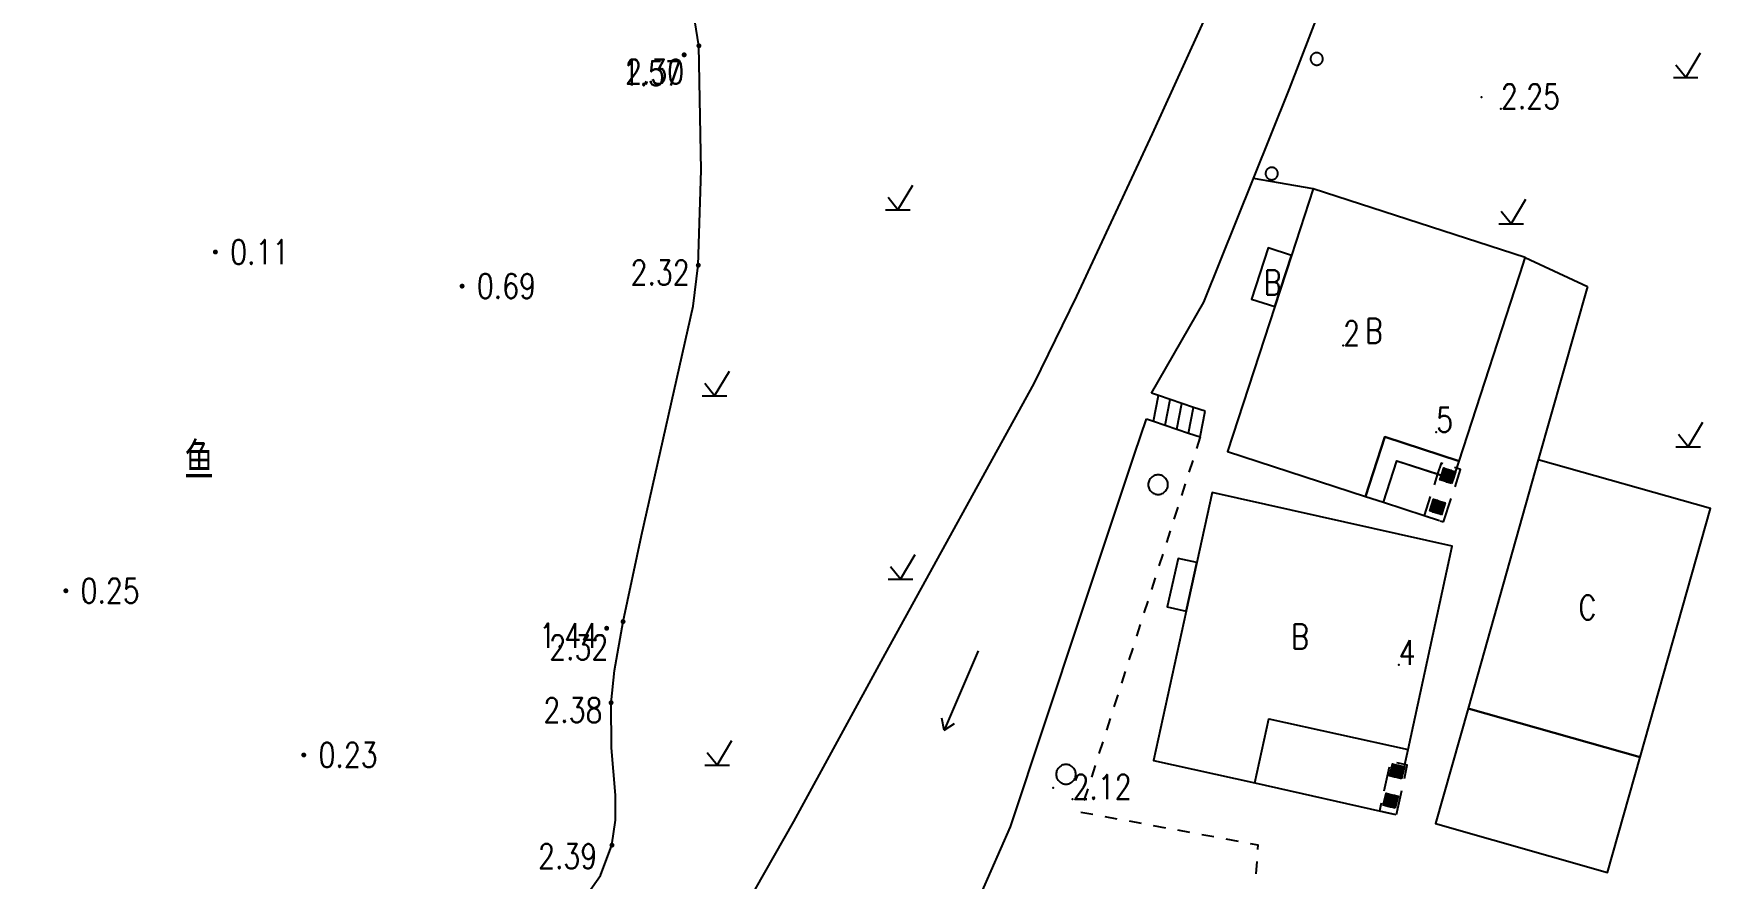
# Model space of a CAD drawing. Extents: x 500064 to 501389, y 2542464 to 2545400.
# Drawn here: x 500835.7 to 500903.9, y 2543887 to 2543921.3 of the extents above; entities that cross this region are included whole.
import ezdxf
from ezdxf.enums import TextEntityAlignment as Align

# ---------------------------------------------------------------- set-up
doc = ezdxf.new("R2010")
doc.units = 0
doc.header["$LTSCALE"] = 0.5
doc.linetypes.add('CENTER', pattern=[50.8, 31.75, -6.35, 6.35, -6.35])
doc.layers.get('0').update_dxf_attribs({"linetype": 'CONTINUOUS', "lineweight": 5})
doc.layers.add('GCD', color=8, linetype='CONTINUOUS')
doc.layers.add('地形图', color=8, linetype='CONTINUOUS')
doc.styles.add('HZ', font='romans.shx', dxfattribs={"width": 0.8, "bigfont": 'hztxt.shx'})
doc.linetypes.add('10421', pattern='A,2,[150,AAA.SHX,S=1,R=0,X=0,Y=1],1e-11', length=2)

# ---------------------------------------------------------------- blocks, each defined once
blk = doc.blocks.new('GC200')
at = {"linetype": 'Continuous', "const_width": 0.2, "flags": 128}
blk.add_lwpolyline([(-0.1, 0, 1), (0.1, 0, 1)], format="xyb", close=True, dxfattribs=at)
blk = doc.blocks.new('gc086')
for p, q in [((0, 0), (7, 0)), ((7, 0), (6.18, 0.57)), ((7, 0), (6.18, -0.57))]:
    blk.add_line(p, q)

msp = doc.modelspace()

# ---------------------------------------------------------------- linework, layer by layer
at = {"layer": '地形图', "linetype": '10421', "flags": 128}
msp.add_lwpolyline([(500844.444, 2543935.189), (500841.607, 2543935.152), (500838.849, 2543934.758), (500836.803, 2543933.444), (500833.059, 2543930.502), (500831.948, 2543928.912), (500831.205, 2543927.219), (500825.832, 2543910.869), (500823.073, 2543899.956), (500821.14, 2543892.588), (500821.048, 2543890.105), (500821.752, 2543888.035), (500825.685, 2543881.802), (500827.069, 2543880.361), (500829.055, 2543879.283), (500834.287, 2543877.27), (500838.371, 2543876.051), (500841.644, 2543875.731), (500843.644, 2543875.688), (500846.227, 2543876.364), (500848.44, 2543877.11), (500851.628, 2543879.207), (500853.986, 2543880.976), (500855.754, 2543882.804), (500858.777, 2543887.082), (500859.238, 2543888.31), (500859.385, 2543889.323), (500859.387, 2543890.346), (500859.215, 2543892.256), (500859.202, 2543894.092), (500859.342, 2543895.396), (500859.689, 2543897.388), (500860.435, 2543900.88), (500862.543, 2543910.192), (500862.745, 2543911.859), (500862.867, 2543915.719), (500862.77, 2543920.768), (500862.203, 2543924.345), (500861.329, 2543926.763), (500860.118, 2543928.747), (500858.783, 2543930.227), (500855.705, 2543932.041), (500852.403, 2543933.413), (500848.82, 2543934.344)], close=True, dxfattribs=at)
at = {"layer": '地形图', "linetype": '10421'}
for points in [[(500881.148, 2543906.662), (500883.276, 2543910.355), (500885.294, 2543915.374), (500886.76, 2543919.018), (500892.252, 2543933.28)], [(500884.875, 2543925.309), (500881.175, 2543917.191), (500878.108, 2543910.602), (500876.369, 2543907.058), (500870.319, 2543896.064), (500866.609, 2543889.277), (500864.643, 2543885.826)], [(500868.114, 2543865.917), (500869.384, 2543871.949), (500870.065, 2543874.907), (500871.109, 2543878.289), (500871.138, 2543878.385), (500872.198, 2543881.82), (500873.852, 2543885.484), (500875.425, 2543889.055), (500878.248, 2543897.526), (500880.467, 2543904.185), (500880.945, 2543905.62)]]:
    msp.add_lwpolyline(points, dxfattribs=at)
at = {"layer": '地形图'}
for points in [[(500887.867, 2543919.985), (500887.882, 2543919.986), (500887.898, 2543919.988), (500887.913, 2543919.99), (500887.929, 2543919.993), (500887.944, 2543919.998), (500887.959, 2543920.003), (500887.973, 2543920.01), (500887.987, 2543920.017), (500888, 2543920.025), (500888.013, 2543920.034), (500888.026, 2543920.043), (500888.038, 2543920.054), (500888.049, 2543920.065), (500888.059, 2543920.077), (500888.069, 2543920.089), (500888.077, 2543920.102), (500888.085, 2543920.116), (500888.092, 2543920.13), (500888.099, 2543920.144), (500888.104, 2543920.159), (500888.108, 2543920.174), (500888.112, 2543920.189), (500888.114, 2543920.205), (500888.115, 2543920.22), (500888.116, 2543920.236), (500888.115, 2543920.252), (500888.114, 2543920.267), (500888.111, 2543920.283), (500888.108, 2543920.298), (500888.103, 2543920.313), (500888.098, 2543920.328), (500888.092, 2543920.343), (500888.085, 2543920.356), (500888.077, 2543920.37), (500888.068, 2543920.383), (500888.058, 2543920.395), (500888.048, 2543920.407), (500888.037, 2543920.418), (500888.025, 2543920.429), (500888.012, 2543920.438), (500887.999, 2543920.447), (500887.986, 2543920.455), (500887.972, 2543920.462), (500887.957, 2543920.468), (500887.943, 2543920.473), (500887.927, 2543920.478), (500887.912, 2543920.481), (500887.897, 2543920.484), (500887.881, 2543920.485), (500887.865, 2543920.485), (500887.85, 2543920.485), (500887.834, 2543920.483), (500887.818, 2543920.481), (500887.803, 2543920.477), (500887.788, 2543920.473), (500887.773, 2543920.468), (500887.759, 2543920.461), (500887.745, 2543920.454), (500887.731, 2543920.446), (500887.718, 2543920.437), (500887.706, 2543920.428), (500887.694, 2543920.417), (500887.683, 2543920.406), (500887.673, 2543920.394), (500887.663, 2543920.382), (500887.655, 2543920.369), (500887.647, 2543920.355), (500887.639, 2543920.341), (500887.633, 2543920.327), (500887.628, 2543920.312), (500887.624, 2543920.297), (500887.62, 2543920.282), (500887.618, 2543920.266), (500887.616, 2543920.25), (500887.616, 2543920.235), (500887.616, 2543920.219), (500887.618, 2543920.203), (500887.62, 2543920.188), (500887.624, 2543920.173), (500887.628, 2543920.158), (500887.634, 2543920.143), (500887.64, 2543920.128), (500887.647, 2543920.114), (500887.655, 2543920.101), (500887.664, 2543920.088), (500887.674, 2543920.076), (500887.684, 2543920.064), (500887.695, 2543920.053), (500887.707, 2543920.042), (500887.72, 2543920.033), (500887.733, 2543920.024), (500887.746, 2543920.016), (500887.76, 2543920.009), (500887.775, 2543920.003), (500887.789, 2543919.997), (500887.804, 2543919.993), (500887.82, 2543919.99), (500887.835, 2543919.987), (500887.851, 2543919.986), (500887.867, 2543919.985)], [(500902.853, 2543919.481), (500902.453, 2543919.981)], [(500902.853, 2543919.481), (500903.453, 2543920.481)], [(500902.353, 2543919.481), (500902.853, 2543919.481), (500903.353, 2543919.481)], [(500886.039, 2543915.332), (500886.054, 2543915.332), (500886.07, 2543915.334), (500886.085, 2543915.336), (500886.101, 2543915.34), (500886.116, 2543915.344), (500886.131, 2543915.349), (500886.145, 2543915.356), (500886.159, 2543915.363), (500886.172, 2543915.371), (500886.185, 2543915.38), (500886.198, 2543915.389), (500886.21, 2543915.4), (500886.221, 2543915.411), (500886.231, 2543915.423), (500886.241, 2543915.435), (500886.249, 2543915.448), (500886.257, 2543915.462), (500886.264, 2543915.476), (500886.271, 2543915.49), (500886.276, 2543915.505), (500886.28, 2543915.52), (500886.284, 2543915.535), (500886.286, 2543915.551), (500886.288, 2543915.567), (500886.288, 2543915.582), (500886.287, 2543915.598), (500886.286, 2543915.614), (500886.283, 2543915.629), (500886.28, 2543915.644), (500886.275, 2543915.659), (500886.27, 2543915.674), (500886.264, 2543915.689), (500886.257, 2543915.703), (500886.249, 2543915.716), (500886.24, 2543915.729), (500886.23, 2543915.741), (500886.22, 2543915.753), (500886.209, 2543915.764), (500886.197, 2543915.775), (500886.184, 2543915.784), (500886.171, 2543915.793), (500886.158, 2543915.801), (500886.144, 2543915.808), (500886.129, 2543915.814), (500886.115, 2543915.82), (500886.099, 2543915.824), (500886.084, 2543915.827), (500886.069, 2543915.83), (500886.053, 2543915.831), (500886.037, 2543915.832), (500886.022, 2543915.831), (500886.006, 2543915.829), (500885.99, 2543915.827), (500885.975, 2543915.824), (500885.96, 2543915.819), (500885.945, 2543915.814), (500885.931, 2543915.807), (500885.917, 2543915.8), (500885.903, 2543915.792), (500885.89, 2543915.783), (500885.878, 2543915.774), (500885.866, 2543915.763), (500885.855, 2543915.752), (500885.845, 2543915.74), (500885.835, 2543915.728), (500885.827, 2543915.715), (500885.819, 2543915.701), (500885.811, 2543915.687), (500885.805, 2543915.673), (500885.8, 2543915.658), (500885.796, 2543915.643), (500885.792, 2543915.628), (500885.79, 2543915.612), (500885.788, 2543915.597), (500885.788, 2543915.581), (500885.788, 2543915.565), (500885.79, 2543915.55), (500885.792, 2543915.534), (500885.796, 2543915.519), (500885.8, 2543915.504), (500885.806, 2543915.489), (500885.812, 2543915.475), (500885.819, 2543915.461), (500885.827, 2543915.447), (500885.836, 2543915.434), (500885.846, 2543915.422), (500885.856, 2543915.41), (500885.867, 2543915.399), (500885.879, 2543915.389), (500885.892, 2543915.379), (500885.905, 2543915.37), (500885.918, 2543915.362), (500885.932, 2543915.355), (500885.947, 2543915.349), (500885.961, 2543915.344), (500885.976, 2543915.339), (500885.992, 2543915.336), (500886.007, 2543915.333), (500886.023, 2543915.332), (500886.039, 2543915.332)], [(500887.724, 2543914.962), (500885.294, 2543915.374)], [(500870.856, 2543914.111), (500870.456, 2543914.611)], [(500870.856, 2543914.111), (500871.456, 2543915.111)], [(500895.765, 2543913.538), (500896.365, 2543914.538)], [(500870.356, 2543914.111), (500870.856, 2543914.111), (500871.356, 2543914.111)], [(500895.765, 2543913.538), (500895.365, 2543914.038)], [(500895.265, 2543913.538), (500895.765, 2543913.538), (500896.265, 2543913.538)], [(500896.336, 2543912.173), (500898.86, 2543910.995)], [(500898.86, 2543910.995), (500896.867, 2543903.961)], [(500863.407, 2543906.56), (500863.007, 2543907.06)], [(500863.407, 2543906.56), (500864.007, 2543907.56)], [(500862.907, 2543906.56), (500863.407, 2543906.56), (500863.907, 2543906.56)], [(500883.333, 2543905.927), (500882.859, 2543906.086), (500882.385, 2543906.246), (500881.911, 2543906.405), (500881.437, 2543906.565), (500881.148, 2543906.662)], [(500881.234, 2543905.523), (500881.437, 2543906.565)], [(500881.708, 2543905.363), (500881.911, 2543906.405)], [(500880.945, 2543905.62), (500881.234, 2543905.523), (500881.708, 2543905.363), (500882.182, 2543905.204), (500882.656, 2543905.045), (500883.13, 2543904.885)], [(500882.182, 2543905.204), (500882.385, 2543906.246)], [(500882.656, 2543905.045), (500882.859, 2543906.086)], [(500883.13, 2543904.885), (500883.333, 2543905.927)], [(500902.956, 2543904.481), (500902.556, 2543904.981)], [(500902.956, 2543904.481), (500903.556, 2543905.481)], [(500883.13, 2543904.885), (500882.979, 2543904.41)], [(500902.456, 2543904.481), (500902.956, 2543904.481), (500903.456, 2543904.481)], [(500882.827, 2543903.933), (500882.674, 2543903.457)], [(500889.844, 2543902.469), (500890.573, 2543902.231), (500891.124, 2543903.921), (500892.776, 2543903.383), (500892.929, 2543903.333), (500892.958, 2543903.324), (500892.977, 2543903.318), (500893.006, 2543903.308), (500893.024, 2543903.302), (500893.053, 2543903.293), (500893.072, 2543903.287), (500893.101, 2543903.277), (500893.119, 2543903.271), (500893.148, 2543903.262), (500893.167, 2543903.256), (500893.196, 2543903.246), (500893.214, 2543903.24), (500893.244, 2543903.231), (500893.262, 2543903.225), (500893.291, 2543903.215), (500893.31, 2543903.209), (500893.339, 2543903.2), (500893.357, 2543903.194), (500893.386, 2543903.184), (500893.405, 2543903.178), (500893.409, 2543903.177), (500893.506, 2543903.474), (500893.552, 2543903.617), (500893.647, 2543903.906)], [(500892.991, 2543903.8), (500892.919, 2543903.823), (500892.776, 2543903.383), (500892.634, 2543902.944)], [(500893.345, 2543902.994), (500893.297, 2543903.01), (500893.25, 2543903.025), (500893.202, 2543903.041), (500893.154, 2543903.056), (500893.107, 2543903.072), (500893.059, 2543903.087), (500893.012, 2543903.103), (500892.964, 2543903.118), (500892.917, 2543903.134), (500892.869, 2543903.149), (500892.929, 2543903.333), (500893.024, 2543903.625), (500893.072, 2543903.609), (500893.119, 2543903.594), (500893.167, 2543903.578), (500893.214, 2543903.563), (500893.262, 2543903.547), (500893.309, 2543903.532), (500893.357, 2543903.516), (500893.404, 2543903.501), (500893.452, 2543903.485), (500893.499, 2543903.47), (500893.405, 2543903.178), (500893.345, 2543902.994)], [(500893.345, 2543902.994), (500893.386, 2543903.184), (500893.452, 2543903.485), (500893.357, 2543903.194), (500893.297, 2543903.01), (500893.339, 2543903.2), (500893.404, 2543903.501), (500893.31, 2543903.209), (500893.25, 2543903.025), (500893.291, 2543903.215), (500893.357, 2543903.516), (500893.262, 2543903.225), (500893.202, 2543903.041), (500893.244, 2543903.231), (500893.309, 2543903.532), (500893.214, 2543903.24), (500893.154, 2543903.056), (500893.196, 2543903.246), (500893.262, 2543903.547), (500893.167, 2543903.256), (500893.107, 2543903.072), (500893.148, 2543903.262), (500893.214, 2543903.563), (500893.119, 2543903.271), (500893.059, 2543903.087), (500893.101, 2543903.277), (500893.167, 2543903.578), (500893.072, 2543903.287), (500893.012, 2543903.103), (500893.053, 2543903.293), (500893.119, 2543903.594), (500893.024, 2543903.302), (500892.964, 2543903.118), (500893.006, 2543903.308), (500893.072, 2543903.609), (500892.977, 2543903.318), (500892.917, 2543903.134), (500892.958, 2543903.324), (500893.024, 2543903.625)], [(500893.483, 2543902.861), (500893.712, 2543903.564), (500893.552, 2543903.617), (500893.466, 2543903.645)], [(500893.506, 2543903.474), (500893.552, 2543903.617), (500893.647, 2543903.906)], [(500881.422, 2543902.548), (500881.463, 2543902.55), (500881.505, 2543902.557), (500881.545, 2543902.568), (500881.584, 2543902.583), (500881.622, 2543902.602), (500881.657, 2543902.625), (500881.689, 2543902.651), (500881.719, 2543902.68), (500881.745, 2543902.713), (500881.768, 2543902.748), (500881.787, 2543902.785), (500881.802, 2543902.824), (500881.813, 2543902.865), (500881.819, 2543902.906), (500881.822, 2543902.948), (500881.819, 2543902.99), (500881.813, 2543903.031), (500881.802, 2543903.072), (500881.787, 2543903.111), (500881.768, 2543903.148), (500881.745, 2543903.183), (500881.719, 2543903.216), (500881.689, 2543903.245), (500881.657, 2543903.272), (500881.622, 2543903.295), (500881.584, 2543903.314), (500881.545, 2543903.329), (500881.505, 2543903.339), (500881.463, 2543903.346), (500881.422, 2543903.348), (500881.38, 2543903.346), (500881.338, 2543903.339), (500881.298, 2543903.329), (500881.259, 2543903.314), (500881.222, 2543903.295), (500881.187, 2543903.272), (500881.154, 2543903.245), (500881.124, 2543903.216), (500881.098, 2543903.183), (500881.075, 2543903.148), (500881.056, 2543903.111), (500881.041, 2543903.072), (500881.03, 2543903.031), (500881.024, 2543902.99), (500881.022, 2543902.948), (500881.024, 2543902.906), (500881.03, 2543902.865), (500881.041, 2543902.824), (500881.056, 2543902.785), (500881.075, 2543902.748), (500881.098, 2543902.713), (500881.124, 2543902.68), (500881.154, 2543902.651), (500881.187, 2543902.625), (500881.222, 2543902.602), (500881.259, 2543902.583), (500881.298, 2543902.568), (500881.338, 2543902.557), (500881.38, 2543902.55), (500881.422, 2543902.548)], [(500882.522, 2543902.981), (500882.37, 2543902.505)], [(500889.844, 2543902.469), (500890.573, 2543902.231), (500892.226, 2543901.693), (500892.859, 2543901.487)], [(500892.479, 2543902.469), (500892.226, 2543901.693), (500892.402, 2543901.637)], [(500892.933, 2543901.73), (500892.885, 2543901.745), (500892.838, 2543901.761), (500892.79, 2543901.776), (500892.742, 2543901.791), (500892.695, 2543901.807), (500892.647, 2543901.823), (500892.6, 2543901.838), (500892.552, 2543901.853), (500892.505, 2543901.869), (500892.457, 2543901.884), (500892.612, 2543902.36), (500892.66, 2543902.344), (500892.707, 2543902.329), (500892.755, 2543902.313), (500892.802, 2543902.298), (500892.85, 2543902.282), (500892.897, 2543902.267), (500892.945, 2543902.251), (500892.992, 2543902.236), (500893.04, 2543902.22), (500893.087, 2543902.205), (500892.933, 2543901.73)], [(500892.933, 2543901.73), (500893.04, 2543902.22), (500892.885, 2543901.745), (500892.992, 2543902.236), (500892.838, 2543901.761), (500892.945, 2543902.251), (500892.79, 2543901.776), (500892.897, 2543902.267), (500892.742, 2543901.791), (500892.85, 2543902.282), (500892.695, 2543901.807), (500892.802, 2543902.298), (500892.647, 2543901.823), (500892.755, 2543902.313), (500892.6, 2543901.838), (500892.707, 2543902.329), (500892.552, 2543901.853), (500892.66, 2543902.344), (500892.505, 2543901.869), (500892.612, 2543902.36)], [(500893.018, 2543901.436), (500893.328, 2543902.386)], [(500882.218, 2543902.028), (500882.065, 2543901.552)], [(500881.913, 2543901.076), (500881.761, 2543900.6)], [(500892.877, 2543901.482), (500893.018, 2543901.436), (500893.02, 2543901.435)], [(500870.959, 2543899.112), (500870.559, 2543899.612)], [(500870.959, 2543899.112), (500871.559, 2543900.112)], [(500881.609, 2543900.123), (500881.456, 2543899.647)], [(500882.994, 2543899.783), (500882.234, 2543899.949), (500881.797, 2543897.986), (500882.565, 2543897.818)], [(500870.459, 2543899.112), (500870.959, 2543899.112), (500871.459, 2543899.112)], [(500881.304, 2543899.171), (500881.152, 2543898.695)], [(500881, 2543898.218), (500880.848, 2543897.742)], [(500880.695, 2543897.266), (500880.543, 2543896.79)], [(500880.391, 2543896.313), (500880.239, 2543895.837)], [(500880.086, 2543895.361), (500879.934, 2543894.884)], [(500879.782, 2543894.408), (500879.63, 2543893.932)], [(500879.478, 2543893.456), (500879.325, 2543892.979)], [(500863.51, 2543891.56), (500863.11, 2543892.06)], [(500863.51, 2543891.56), (500864.11, 2543892.56)], [(500879.173, 2543892.503), (500879.021, 2543892.027)], [(500891.427, 2543891.497), (500891.446, 2543891.585), (500891.578, 2543892.191)], [(500863.01, 2543891.56), (500863.51, 2543891.56), (500864.01, 2543891.56)], [(500877.681, 2543890.787), (500877.723, 2543890.789), (500877.764, 2543890.796), (500877.805, 2543890.807), (500877.844, 2543890.822), (500877.881, 2543890.841), (500877.916, 2543890.863), (500877.949, 2543890.89), (500877.978, 2543890.919), (500878.005, 2543890.952), (500878.027, 2543890.987), (500878.046, 2543891.024), (500878.061, 2543891.064), (500878.072, 2543891.104), (500878.079, 2543891.145), (500878.081, 2543891.187), (500878.079, 2543891.229), (500878.072, 2543891.27), (500878.061, 2543891.311), (500878.046, 2543891.35), (500878.027, 2543891.387), (500878.005, 2543891.422), (500877.978, 2543891.455), (500877.949, 2543891.484), (500877.916, 2543891.511), (500877.881, 2543891.534), (500877.844, 2543891.553), (500877.805, 2543891.568), (500877.764, 2543891.578), (500877.723, 2543891.585), (500877.681, 2543891.587), (500877.639, 2543891.585), (500877.598, 2543891.578), (500877.557, 2543891.568), (500877.518, 2543891.553), (500877.481, 2543891.534), (500877.446, 2543891.511), (500877.413, 2543891.484), (500877.384, 2543891.455), (500877.357, 2543891.422), (500877.335, 2543891.387), (500877.316, 2543891.35), (500877.301, 2543891.311), (500877.29, 2543891.27), (500877.283, 2543891.229), (500877.281, 2543891.187), (500877.283, 2543891.145), (500877.29, 2543891.104), (500877.301, 2543891.064), (500877.316, 2543891.024), (500877.335, 2543890.987), (500877.357, 2543890.952), (500877.384, 2543890.919), (500877.413, 2543890.89), (500877.446, 2543890.863), (500877.481, 2543890.841), (500877.518, 2543890.822), (500877.557, 2543890.807), (500877.598, 2543890.796), (500877.639, 2543890.789), (500877.681, 2543890.787)], [(500878.869, 2543891.551), (500878.716, 2543891.074)], [(500890.808, 2543891.484), (500890.596, 2543890.507)], [(500891.313, 2543891.008), (500891.264, 2543891.019), (500891.215, 2543891.031), (500891.167, 2543891.042), (500891.118, 2543891.054), (500891.07, 2543891.066), (500891.021, 2543891.077), (500890.972, 2543891.089), (500890.924, 2543891.1), (500890.875, 2543891.112), (500890.826, 2543891.124), (500890.943, 2543891.61), (500890.991, 2543891.598), (500891.04, 2543891.587), (500891.088, 2543891.575), (500891.137, 2543891.564), (500891.186, 2543891.552), (500891.234, 2543891.54), (500891.283, 2543891.529), (500891.332, 2543891.517), (500891.38, 2543891.505), (500891.429, 2543891.494), (500891.313, 2543891.008)], [(500891.313, 2543891.008), (500891.38, 2543891.505), (500891.264, 2543891.019), (500891.332, 2543891.517), (500891.215, 2543891.031), (500891.283, 2543891.529), (500891.167, 2543891.042), (500891.234, 2543891.54), (500891.118, 2543891.054), (500891.186, 2543891.552), (500891.07, 2543891.066), (500891.137, 2543891.564), (500891.021, 2543891.077), (500891.088, 2543891.575), (500890.972, 2543891.089), (500891.04, 2543891.587), (500890.924, 2543891.1), (500890.991, 2543891.598), (500890.875, 2543891.112), (500890.943, 2543891.61)], [(500891.425, 2543891.018), (500891.544, 2543891.564), (500891.446, 2543891.585), (500891.115, 2543891.657)], [(500885.346, 2543890.84), (500890.995, 2543889.569)], [(500878.564, 2543890.598), (500878.412, 2543890.122)], [(500890.49, 2543890.019), (500890.42, 2543889.702), (500891.079, 2543889.559)], [(500891.053, 2543889.813), (500891.004, 2543889.824), (500890.956, 2543889.836), (500890.907, 2543889.848), (500890.859, 2543889.859), (500890.81, 2543889.871), (500890.761, 2543889.882), (500890.713, 2543889.894), (500890.664, 2543889.906), (500890.615, 2543889.917), (500890.567, 2543889.929), (500890.683, 2543890.415), (500890.732, 2543890.404), (500890.78, 2543890.392), (500890.829, 2543890.38), (500890.877, 2543890.369), (500890.926, 2543890.357), (500890.975, 2543890.345), (500891.023, 2543890.334), (500891.072, 2543890.322), (500891.121, 2543890.311), (500891.169, 2543890.299), (500891.053, 2543889.813)], [(500891.053, 2543889.813), (500891.121, 2543890.311), (500891.004, 2543889.824), (500891.072, 2543890.322), (500890.956, 2543889.836), (500891.023, 2543890.334), (500890.907, 2543889.848), (500890.975, 2543890.345), (500890.859, 2543889.859), (500890.926, 2543890.357), (500890.81, 2543889.871), (500890.877, 2543890.369), (500890.761, 2543889.882), (500890.829, 2543890.38), (500890.713, 2543889.894), (500890.78, 2543890.392), (500890.664, 2543889.906), (500890.732, 2543890.404), (500890.615, 2543889.917), (500890.683, 2543890.415)], [(500891.106, 2543889.552), (500891.319, 2543890.529)], [(500878.278, 2543889.656), (500878.769, 2543889.565)], [(500879.26, 2543889.475), (500879.753, 2543889.384)], [(500880.244, 2543889.293), (500880.736, 2543889.202)], [(500881.228, 2543889.111), (500881.719, 2543889.02)], [(500882.21, 2543888.929), (500882.703, 2543888.838)], [(500883.194, 2543888.747), (500883.686, 2543888.656)], [(500884.178, 2543888.565), (500884.669, 2543888.475)], [(500885.161, 2543888.384), (500885.473, 2543888.325), (500885.461, 2543888.141)], [(500885.427, 2543887.643), (500885.393, 2543887.144)]]:
    msp.add_lwpolyline(points, dxfattribs=at)
for points in [[(500886.84, 2543912.252), (500886.165, 2543910.181), (500884.244, 2543904.293), (500889.844, 2543902.469), (500890.632, 2543904.887), (500893.647, 2543903.906), (500896.262, 2543911.945), (500896.336, 2543912.173), (500887.724, 2543914.962)], [(500886.84, 2543912.252), (500885.894, 2543912.559), (500885.222, 2543910.486), (500886.165, 2543910.181)], [(500889.844, 2543902.469), (500890.573, 2543902.231), (500891.124, 2543903.921), (500893.409, 2543903.177), (500893.647, 2543903.906), (500890.632, 2543904.887)], [(500894.016, 2543893.861), (500901.01, 2543891.887), (500903.86, 2543901.987), (500896.867, 2543903.961)], [(500882.994, 2543899.783), (500882.565, 2543897.818), (500881.24, 2543891.752), (500885.346, 2543890.84), (500885.925, 2543893.446), (500891.578, 2543892.191), (500893.371, 2543900.445), (500883.616, 2543902.628)], [(500882.994, 2543899.783), (500882.234, 2543899.949), (500881.797, 2543897.986), (500882.565, 2543897.818)], [(500901.01, 2543891.887), (500894.016, 2543893.861), (500892.689, 2543889.188), (500899.679, 2543887.203)]]:
    msp.add_lwpolyline(points, close=True, dxfattribs=at)
at = {"layer": '地形图', "ltscale": 10}
for p in [(500894.562, 2543918.681), (500877.158, 2543890.644)]:
    msp.add_point(p, dxfattribs=at)
at = {"layer": '地形图', "linetype": 'CENTER'}
for p in [(500895.349, 2543918.214, 2.25), (500888.939, 2543908.594, 2), (500892.718, 2543905.082, 5), (500891.198, 2543895.632, 4), (500877.945, 2543890.177, 2.12)]:
    msp.add_point(p, dxfattribs=at)

# ---------------------------------------------------------------- block references
at = {"layer": '地形图', "linetype": 'Continuous'}
ref = msp.add_blockref('GC200', (500862.77, 2543920.768, 2.301), dxfattribs=dict(at, xscale=0.5, yscale=0.5, zscale=0.5))
ref.add_attrib('height', '2.30', dxfattribs={"layer": 'GCD', "linetype": 'Continuous', "height": 1, "style": 'HZ', "width": 0.8}).set_placement((500859.77, 2543919.718, 2.3), align=Align.MIDDLE_LEFT)
ref = msp.add_blockref('GC200', (500862.171, 2543920.4, 1.57), dxfattribs=dict(at, xscale=0.5, yscale=0.5, zscale=0.5))
ref.add_attrib('height', '1.57', dxfattribs={"layer": 'GCD', "linetype": 'Continuous', "height": 1, "style": 'HZ', "width": 0.8}).set_placement((500859.671, 2543919.65, 1.57), align=Align.MIDDLE_LEFT)
ref = msp.add_blockref('GC200', (500843.13, 2543912.396, 0.11), dxfattribs=dict(at, xscale=0.5, yscale=0.5, zscale=0.5))
ref.add_attrib('height', '0.11', dxfattribs={"layer": 'GCD', "linetype": 'Continuous', "height": 1, "style": 'HZ', "width": 0.8}).set_placement((500843.73, 2543912.396, 0.11), align=Align.MIDDLE_LEFT)
ref = msp.add_blockref('GC200', (500862.745, 2543911.859, 2.317), dxfattribs=dict(at, xscale=0.5, yscale=0.5, zscale=0.5))
ref.add_attrib('height', '2.32', dxfattribs={"layer": 'GCD', "linetype": 'Continuous', "height": 1, "style": 'HZ', "width": 0.8}).set_placement((500859.995, 2543911.559, 2.32), align=Align.MIDDLE_LEFT)
ref = msp.add_blockref('GC200', (500853.151, 2543911.01, 0.69), dxfattribs=dict(at, xscale=0.5, yscale=0.5, zscale=0.5))
ref.add_attrib('height', '0.69', dxfattribs={"layer": 'GCD', "linetype": 'Continuous', "height": 1, "style": 'HZ', "width": 0.8}).set_placement((500853.751, 2543911.01, 0.69), align=Align.MIDDLE_LEFT)
ref = msp.add_blockref('GC200', (500837.055, 2543898.64, 0.25), dxfattribs=dict(at, xscale=0.5, yscale=0.5, zscale=0.5))
ref.add_attrib('height', '0.25', dxfattribs={"layer": 'GCD', "linetype": 'Continuous', "height": 1, "style": 'HZ', "width": 0.8}).set_placement((500837.655, 2543898.64, 0.25), align=Align.MIDDLE_LEFT)
ref = msp.add_blockref('GC200', (500859.689, 2543897.388, 2.318), dxfattribs=dict(at, xscale=0.5, yscale=0.5, zscale=0.5))
ref.add_attrib('height', '2.32', dxfattribs={"layer": 'GCD', "linetype": 'Continuous', "height": 1, "style": 'HZ', "width": 0.8}).set_placement((500856.689, 2543896.338, 2.32), align=Align.MIDDLE_LEFT)
ref = msp.add_blockref('GC200', (500859.023, 2543897.118, 1.442), dxfattribs=dict(at, xscale=0.5, yscale=0.5, zscale=0.5))
ref.add_attrib('height', '1.44', dxfattribs={"layer": 'GCD', "linetype": 'Continuous', "height": 1, "style": 'HZ', "width": 0.8}).set_placement((500856.273, 2543896.818, 1.44), align=Align.MIDDLE_LEFT)
at = {"layer": '地形图', "linetype": 'Continuous', "xscale": 0.4999999997879436, "yscale": 0.5, "zscale": 0.5, "rotation": 246.7072088187982}
msp.add_blockref('gc086', (500874.117, 2543896.196), dxfattribs=at)
at = {"layer": '地形图', "linetype": 'Continuous'}
ref = msp.add_blockref('GC200', (500859.202, 2543894.092, 2.383), dxfattribs=dict(at, xscale=0.5, yscale=0.5, zscale=0.5))
ref.add_attrib('height', '2.38', dxfattribs={"layer": 'GCD', "linetype": 'Continuous', "height": 1, "style": 'HZ', "width": 0.8}).set_placement((500856.452, 2543893.792, 2.38), align=Align.MIDDLE_LEFT)
ref = msp.add_blockref('GC200', (500846.72, 2543891.973, 0.23), dxfattribs=dict(at, xscale=0.5, yscale=0.5, zscale=0.5))
ref.add_attrib('height', '0.23', dxfattribs={"layer": 'GCD', "linetype": 'Continuous', "height": 1, "style": 'HZ', "width": 0.8}).set_placement((500847.32, 2543891.973, 0.23), align=Align.MIDDLE_LEFT)
ref = msp.add_blockref('GC200', (500859.238, 2543888.31, 2.393), dxfattribs=dict(at, xscale=0.5, yscale=0.5, zscale=0.5))
ref.add_attrib('height', '2.39', dxfattribs={"layer": 'GCD', "linetype": 'Continuous', "height": 1, "style": 'HZ', "width": 0.8}).set_placement((500856.238, 2543887.86, 2.39), align=Align.MIDDLE_LEFT)

# ---------------------------------------------------------------- texts
at = {"layer": '地形图', "ltscale": 10, "style": 'HZ', "width": 0.8}
for s, p in [('2.25', (500895.349, 2543918.214)), ('B', (500885.714, 2543910.652)), ('B', (500889.827, 2543908.694)), ('2', (500888.939, 2543908.594)), ('5', (500892.718, 2543905.082)), ('C', (500898.5, 2543897.46)), ('B', (500886.832, 2543896.279)), ('4', (500891.198, 2543895.632)), ('2.12', (500877.945, 2543890.177))]:
    msp.add_text(s, height=1, dxfattribs=at).set_placement(p)
at = {"layer": '地形图', "linetype": '10421', "style": 'HZ', "width": 0.8}
msp.add_text('鱼', height=1.5, dxfattribs=at).set_placement((500842.469, 2543904), align=Align.MIDDLE)

doc.saveas('drawing.dxf')
